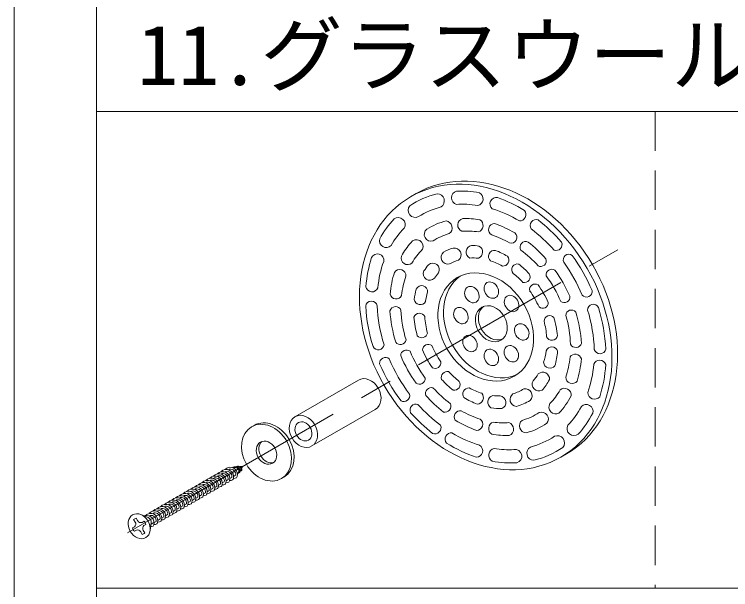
# Model space of a CAD drawing. Units: millimetres on the paper, enlarged 50 times, with parts at other scales. Extents: x -9752 to 9748, y -6991 to 6878.
# Drawn here: x -9752 to -8662, y 875 to 1750 of the extents above; entities that cross this region are included whole.
import ezdxf
from ezdxf.enums import TextEntityAlignment as Align

# ---------------------------------------------------------------- set-up
doc = ezdxf.new("R2010")
doc.units = ezdxf.units.MM
doc.header["$LTSCALE"] = 50
doc.linetypes.add('CHAIN1', pattern=[8, 5, -1, 1, -1])
doc.linetypes.add('DASHED1', pattern=[1.8, 1.2, -0.6])
for name, color, linetype, lineweight in [('1-1_中線', 7, 'Continuous', 18), ('1-6_文字', 4, 'Continuous', 9), ('F-3_太線２', 3, 'Continuous', 18), ('F-6_文字', 7, 'Continuous', 18)]:
    doc.layers.add(name, color=color, linetype=linetype, lineweight=lineweight)
doc.styles.add('ＭＳ ゴシック', font='')
doc.styles.get('ＭＳ ゴシック').set_extended_font_data('MS Gothic')

msp = doc.modelspace()

# ---------------------------------------------------------------- linework, layer by layer
at = {"layer": '1-1_中線'}
for p, q in [((-9148.65, 1472.49), (-9140.16, 1477.39)), ((-9324.62, 1138.05), (-9228.12, 1193.77)), ((-9298.9, 1093.51), (-9202.4, 1149.23)), ((-9390.66, 1122.69), (-9386.8, 1124.92)), ((-8920.08, 1076.59), (-8911.59, 1081.5)), ((-9424.05, 1058.17), (-9425.5, 1057.33)), ((-9441.32, 1048.24), (-9442.8, 1047.38)), ((-9435.57, 1051.56), (-9437.05, 1050.7)), ((-9429.82, 1054.88), (-9431.3, 1054.03)), ((-9414.88, 1048.94), (-9417.92, 1047.19)), ((-9458.57, 1038.28), (-9460.14, 1037.38)), ((-9452.82, 1041.6), (-9454.31, 1040.74)), ((-9447.07, 1044.92), (-9448.55, 1044.06)), ((-9437.91, 1035.69), (-9440.93, 1033.95)), ((-9432.16, 1039.01), (-9435.17, 1037.27)), ((-9426.41, 1042.34), (-9429.42, 1040.59)), ((-9420.65, 1045.66), (-9423.67, 1043.91)), ((-9341.37, 1046.23), (-9345.23, 1044)), ((-9481.58, 1025), (-9483.06, 1024.14)), ((-9475.83, 1028.32), (-9477.31, 1027.46)), ((-9470.08, 1031.64), (-9471.56, 1030.78)), ((-9470.08, 1031.64), (-9471.56, 1030.78)), ((-9464.4, 1034.91), (-9465.81, 1034.1)), ((-9455.24, 1025.69), (-9458.18, 1023.99)), ((-9449.41, 1029.05), (-9452.51, 1027.26)), ((-9443.66, 1032.37), (-9446.68, 1030.63)), ((-9498.91, 1014.99), (-9500.32, 1014.18)), ((-9493.08, 1018.36), (-9494.65, 1017.45)), ((-9487.33, 1021.68), (-9488.81, 1020.82)), ((-9472.42, 1015.77), (-9475.43, 1014.03)), ((-9466.67, 1019.09), (-9469.68, 1017.35)), ((-9460.91, 1022.41), (-9463.93, 1020.67)), ((-9516.09, 1005.07), (-9517.57, 1004.22)), ((-9510.33, 1008.39), (-9511.82, 1007.54)), ((-9504.58, 1011.72), (-9506.07, 1010.86)), ((-9504.58, 1011.72), (-9506.07, 1010.86)), ((-9489.75, 1005.76), (-9492.69, 1004.07)), ((-9483.92, 1009.13), (-9487.02, 1007.34)), ((-9478.17, 1012.45), (-9481.19, 1010.71)), ((-9533.42, 995.07), (-9534.82, 994.26)), ((-9527.59, 998.43), (-9529.15, 997.53)), ((-9521.84, 1001.75), (-9523.32, 1000.9)), ((-9512.68, 992.53), (-9515.69, 990.78)), ((-9506.92, 995.85), (-9509.94, 994.1)), ((-9501.17, 999.17), (-9504.19, 997.43)), ((-9495.42, 1002.49), (-9498.44, 1000.75)), ((-9570.11, 981.7), (-9567.87, 977.82)), ((-9566.25, 983.93), (-9564.01, 980.05)), ((-9547.8, 984.61), (-9559.1, 989.24)), ((-9545.16, 987.93), (-9546.64, 987.08)), ((-9539.09, 991.79), (-9540.58, 990.93)), ((-9529.93, 982.56), (-9532.95, 980.82)), ((-9524.26, 985.84), (-9527.2, 984.14)), ((-9518.43, 989.21), (-9521.53, 987.42)), ((-9571.9, 968.89), (-9568.87, 970.64)), ((-9557.29, 977.33), (-9554.26, 979.08)), ((-9554.43, 972.38), (-9551.4, 974.13)), ((-9545.02, 964.85), (-9543.38, 976.95)), ((-9539.63, 976.96), (-9543.69, 974.62)), ((-9536, 978.71), (-9539.02, 976.96)), ((-9569.04, 963.94), (-9566.01, 965.69)), ((-9559.3, 962.97), (-9557.05, 959.09)), ((-9555.44, 965.2), (-9553.19, 961.32))]:
    msp.add_line(p, q, dxfattribs=at)
at = {"layer": '1-1_中線', "linetype": 'CHAIN1'}
for p, q in [((-9482.96, 1016.94), (-8822.96, 1398)), ((-9579.3, 961.32), (-9451.08, 1035.35))]:
    msp.add_line(p, q, dxfattribs=at)
at = {"layer": '1-1_中線'}
for centre, radius, start, end in [((-9108.22, 1466.28), 10.86, 302.65567, 90.20314), ((-9075.98, 1471.03), 10.57, 105.33824, 253.18951), ((-9048.69, 1469.48), 10.29, 281.93393, 63.01872), ((-9018.28, 1461.77), 9.71, 78.45645, 230.55916), ((-9141.59, 1452.04), 10.86, 140.89082, 297.49902), ((-8982.93, 1445.45), 9.71, 268.28121, 40.45251), ((-9167.39, 1430.43), 10.57, 327.48042, 127.70636), ((-9066.67, 1429.54), 10.29, 105.11941, 247.80456), ((-9096.36, 1425.23), 10.86, 306.60448, 79.75536), ((-9048.69, 1428.87), 10.29, 289.20266, 58.05733), ((-9020.96, 1422.59), 9.14, 87.4211, 242.61841), ((-8957.65, 1428.67), 9.14, 71.1901, 212.74622), ((-9117.62, 1415.27), 10.29, 128.85496, 287.46473), ((-8995.37, 1410.76), 8.57, 250.19685, 53.69353), ((-9185.81, 1405.64), 10.29, 162.3249, 316.43851), ((-9139.85, 1396.84), 10.29, 336.69979, 145.47602), ((-9054.02, 1388.49), 10.29, 102.25146, 242.54467), ((-9049.36, 1388.49), 10.29, 293.01882, 63.15241), ((-8973.63, 1395.99), 8.57, 63.99146, 212.76604), ((-8927.33, 1400.02), 9.14, 250.06714, 22.99049), ((-9199.16, 1375.93), 9.71, 349.98626, 155.38437), ((-9091.95, 1380.33), 10.29, 129.39332, 284.22529), ((-9082.08, 1384.44), 10.29, 307.52136, 100.46654), ((-9021.04, 1382), 9.14, 79.518, 230.08863), ((-8907.93, 1376.56), 8.57, 53.72036, 204.00336), ((-9153.08, 1379.36), 10, 162.65253, 309.88399), ((-9008.25, 1376.22), 9.14, 265.49013, 40.45343), ((-8950.77, 1375.16), 8.57, 242.43496, 19.35239), ((-9114.92, 1361.61), 10, 332.0818, 130.64326), ((-8986.2, 1361.86), 8.57, 75.43702, 222.5456), ((-9165.24, 1352.6), 9.43, 354.82391, 148.16274), ((-9119.68, 1355.28), 9.71, 153.07943, 317.20564), ((-8975.35, 1350.58), 8.57, 252.89041, 34.1279), ((-8933.95, 1353.87), 8.57, 55.01917, 189.71537), ((-9207.35, 1337.39), 9.43, 189.53212, 338.52664), ((-9131.81, 1328.3), 9.14, 354.28386, 156.89091), ((-8959.09, 1331.3), 8.57, 58.36141, 190.91411), ((-8881.03, 1328.52), 8.57, 220.23672, 10.95698), ((-9170.78, 1326.3), 9.14, 191.93616, 335.5368), ((-8914.83, 1320.07), 8.57, 232.07246, 8.25885), ((-9208.17, 1305.12), 8.86, 8.87663, 174.59202), ((-9134.07, 1317.55), 9.14, 186.56942, 332.0159), ((-8947.7, 1311.61), 8.57, 229.32211, 1.85478), ((-8870.76, 1300.57), 8.57, 25.0431, 181.63815), ((-9171.48, 1296.68), 8.86, 22.81649, 165.26065), ((-8903.93, 1291.76), 8.57, 39.60499, 177.65366), ((-9135.16, 1286.69), 8.86, 23.84181, 162.63647), ((-8937.04, 1283.35), 8.57, 41.11033, 179.32211), ((-9131.71, 1266.9), 8.86, 220.37424, 349.03287), ((-9164.21, 1256.73), 8.86, 217.39773, 347.17424), ((-8933.72, 1262.79), 8.57, 200.69891, 350.35296), ((-9197.81, 1248.74), 8.86, 207.61762, 352.37056), ((-9121.86, 1239.17), 8.86, 51.92962, 176.87841), ((-8933.77, 1235.07), 9.14, 17.29727, 160.7258), ((-8897.34, 1252.54), 9.14, 208.19469, 341.61685), ((-9154.94, 1230.72), 8.86, 51.50011, 178.08029), ((-8898.15, 1223.38), 9.71, 17.26672, 143.97649), ((-8860.51, 1243.05), 9.14, 197.27017, 346.18534), ((-9186.88, 1219.07), 9.14, 51.75825, 182.31624), ((-9111.53, 1220.38), 8.86, 243.06758, 7.58913), ((-8860.94, 1214.13), 9.71, 19.61514, 157.15571), ((-8936.6, 1221.49), 9.71, 183.90915, 321.71686), ((-9092.82, 1197.79), 9.14, 77.80144, 199.51849), ((-8947.64, 1195.44), 10.29, 354.94808, 130.85444), ((-9135.21, 1196.33), 8.86, 234.35024, 2.34964), ((-9082.59, 1187.29), 9.14, 262.30469, 29.34473), ((-8953.4, 1187.43), 10.29, 150.73058, 297.55454), ((-8902.92, 1198.2), 9.71, 180.84255, 322.03282), ((-9116.87, 1173.34), 9.14, 75.62205, 197.73051), ((-9059.89, 1172.44), 9.43, 87.89536, 214.90004), ((-8974.39, 1170.13), 10.57, 317.04661, 100.69764), ((-8914.6, 1171.08), 10.29, 353.60447, 129.33255), ((-9159.07, 1170.21), 9.14, 242.67095, 12.62882), ((-9047.6, 1167.01), 9.71, 271.88326, 43.38313), ((-9021.33, 1160.38), 10, 103.74732, 239.43433), ((-9013.73, 1159.69), 10, 293.79474, 82.7562), ((-8986.85, 1164.18), 10.57, 125.562, 265.11853), ((-8868.87, 1175.07), 10.29, 181.46969, 320.53758), ((-9140.39, 1148.09), 9.14, 71.47596, 205.33555), ((-9096.41, 1154.07), 9.14, 255.94158, 24.58012), ((-8927.92, 1152.62), 10.29, 149.03501, 299.03007), ((-8881.3, 1146.31), 10.29, 344.66497, 136.6204), ((-9072.76, 1137.73), 9.43, 83.53463, 211.08654), ((-8949.66, 1134.43), 10.57, 322.59574, 107.52469), ((-9048.27, 1126.76), 9.43, 270.97572, 53.25204), ((-9111.7, 1121.43), 9.43, 248.20289, 22.73086), ((-9019.66, 1120.1), 10.29, 108.52271, 237.40474), ((-9002.2, 1119.23), 10.29, 291.37604, 71.89357), ((-8972.53, 1124.2), 10.57, 128.16725, 269.64024), ((-8900.24, 1119.89), 10.57, 149.38622, 309.12516), ((-9086.48, 1103.84), 9.71, 86.11646, 217.21782), ((-8925.39, 1098.3), 10.86, 319.69642, 113.39734), ((-9048.6, 1086.26), 9.71, 269.35157, 59.42381), ((-8960.9, 1082.57), 10.86, 120.26982, 267.3722), ((-9019.66, 1079.47), 10.29, 100.73286, 241.8041), ((-8989.7, 1077.92), 10.29, 285.20039, 99.5281), ((-9429.03, 1046.79), 11.12, 343.75215, 137.37714), ((-9423.26, 1050.08), 11.12, 343.75215, 137.05991), ((-9422.71, 1050.33), 7.95, 349.9329, 99.65906), ((-9418.18, 1060.49), 1.01, 125.11706, 184.07456), ((-9415.63, 1054.79), 7.24, 0.03279, 115.62035), ((-9417.17, 1053.53), 7.95, 70.56008, 101.54368), ((-9398.06, 988.89), 73.99, 102.85774, 105.91071), ((-9416.28, 1054.84), 6.43, 354.35708, 74.1935), ((-9412.82, 1061.46), 1, 108.53362, 165.17107), ((-9412.63, 1055.88), 6.55, 22.66538, 94.52901), ((-9411.34, 1056.49), 6.18, 15.14459, 106.91614), ((-9398.06, 988.89), 73.99, 99.32805, 101.42168), ((-9398.06, 988.89), 73.99, 94.42233, 98.30454), ((-9458.66, 1095.92), 64.18, 321.43393, 324.23514), ((-9408.83, 1058.21), 3.46, 312.30457, 358.36256), ((-9458.66, 1095.92), 64.18, 325.31959, 328.79318), ((-9446.28, 1036.83), 11.12, 343.75215, 139.00377), ((-9440.53, 1040.15), 11.12, 343.75215, 139.00377), ((-9434.78, 1043.47), 11.12, 343.75215, 137.37714), ((-9439.98, 1040.4), 7.95, 349.9329, 99.65906), ((-9434.23, 1043.72), 7.95, 349.9329, 99.65906), ((-9428.48, 1047.05), 7.95, 349.9329, 99.65906), ((-9419.33, 1050.61), 7.67, 316.44117, 331.60155), ((-9458.66, 1095.92), 64.18, 316.31921, 319.46922), ((-9410.56, 1054.21), 1.85, 244.4651, 288.94711), ((-9410.67, 1054.63), 2.28, 288.15538, 4.16122), ((-9407.49, 1057.1), 1.76, 238.03442, 304.2571), ((-9463.62, 1026.82), 11.12, 343.75215, 137.12509), ((-9457.79, 1030.18), 11.12, 343.75215, 139.00377), ((-9452.04, 1033.5), 11.12, 343.75215, 139.00377), ((-9457.24, 1030.44), 7.95, 349.9329, 99.65906), ((-9451.49, 1033.76), 7.95, 349.9329, 99.65906), ((-9445.74, 1037.08), 7.95, 349.9329, 99.65906), ((-9436.6, 1040.68), 7.67, 316.44117, 331.60155), ((-9430.38, 1049.13), 11.59, 274.1615, 296.05139), ((-9430.85, 1044), 7.67, 316.44117, 331.60155), ((-9424.63, 1052.45), 11.59, 274.1615, 296.05139), ((-9425.1, 1047.32), 7.67, 316.44117, 331.60155), ((-9418.86, 1055.74), 11.59, 274.1615, 296.05139), ((-9486.54, 1013.58), 11.12, 343.75215, 139.00377), ((-9480.79, 1016.9), 11.12, 343.75215, 139.00377), ((-9475.04, 1020.22), 11.12, 343.75215, 139.00377), ((-9480.24, 1017.16), 7.95, 349.9329, 99.65906), ((-9469.29, 1023.54), 11.12, 343.75215, 137.37714), ((-9474.49, 1020.48), 7.95, 349.9329, 99.65906), ((-9468.74, 1023.8), 7.95, 349.9329, 99.65906), ((-9463.07, 1027.08), 7.95, 349.9329, 99.65906), ((-9453.39, 1035.85), 11.59, 274.1615, 296.05139), ((-9453.86, 1030.72), 7.67, 316.44117, 331.60155), ((-9447.64, 1039.17), 11.59, 274.1615, 296.05139), ((-9448.1, 1034.04), 7.67, 316.44117, 331.60155), ((-9441.89, 1042.49), 11.59, 274.1615, 296.05139), ((-9442.35, 1037.36), 7.67, 316.44117, 331.60155), ((-9436.13, 1045.81), 11.59, 274.1615, 296.05139), ((-9503.8, 1003.62), 11.12, 343.75215, 137.37714), ((-9498.13, 1006.89), 11.12, 343.75215, 137.12509), ((-9492.29, 1010.26), 11.12, 343.75215, 139.00377), ((-9497.58, 1007.15), 7.95, 349.9329, 99.65906), ((-9491.75, 1010.52), 7.95, 349.9329, 99.65906), ((-9486, 1013.84), 7.95, 349.9329, 99.65906), ((-9476.86, 1017.44), 7.67, 316.44117, 331.60155), ((-9470.64, 1025.88), 11.59, 274.1615, 296.05139), ((-9471.11, 1020.76), 7.67, 316.44117, 331.60155), ((-9471.11, 1020.76), 7.67, 316.44117, 331.60155), ((-9464.89, 1029.2), 11.59, 274.1615, 296.05139), ((-9465.36, 1024.08), 7.67, 316.44117, 331.60155), ((-9459.22, 1032.48), 11.59, 274.1615, 296.05139), ((-9459.69, 1027.35), 7.67, 316.44117, 331.60155), ((-9521.05, 993.66), 11.12, 343.75215, 139.00377), ((-9515.3, 996.98), 11.12, 343.75215, 139.00377), ((-9509.55, 1000.3), 11.12, 343.75215, 139.00377), ((-9514.75, 997.24), 7.95, 349.9329, 99.65906), ((-9509, 1000.56), 7.95, 349.9329, 99.65906), ((-9503.25, 1003.88), 7.95, 349.9329, 99.65906), ((-9494.2, 1007.43), 7.67, 316.44117, 331.60155), ((-9487.9, 1015.92), 11.59, 274.1615, 296.05139), ((-9488.36, 1010.8), 7.67, 316.44117, 331.60155), ((-9482.15, 1019.24), 11.59, 274.1615, 296.05139), ((-9482.61, 1014.12), 7.67, 316.44117, 331.60155), ((-9476.39, 1022.56), 11.59, 274.1615, 296.05139), ((-9538.31, 983.7), 11.12, 343.75215, 137.37714), ((-9532.64, 986.97), 11.12, 343.75215, 137.12509), ((-9526.8, 990.34), 11.12, 343.75215, 139.00377), ((-9532.09, 987.23), 7.95, 349.9329, 99.65906), ((-9526.26, 990.6), 7.95, 349.9329, 99.65906), ((-9520.5, 993.92), 7.95, 349.9329, 99.65906), ((-9510.9, 1002.64), 11.59, 274.1615, 296.05139), ((-9511.37, 997.51), 7.67, 316.44117, 331.60155), ((-9505.15, 1005.96), 11.59, 274.1615, 296.05139), ((-9505.62, 1000.83), 7.67, 316.44117, 331.60155), ((-9505.62, 1000.83), 7.67, 316.44117, 331.60155), ((-9499.4, 1009.28), 11.59, 274.1615, 296.05139), ((-9499.87, 1004.15), 7.67, 316.44117, 331.60155), ((-9493.73, 1012.55), 11.59, 274.1615, 296.05139), ((-9557.77, 964.78), 20.94, 113.89187, 126.10813), ((-9550.12, 976.52), 11.12, 343.75215, 108.86349), ((-9544.37, 979.84), 11.12, 343.75215, 139.00377), ((-9543.83, 980.1), 7.95, 349.9329, 99.65906), ((-9537.76, 983.95), 7.95, 349.9329, 99.65906), ((-9528.24, 992.63), 11.59, 274.1615, 296.05139), ((-9528.71, 987.51), 7.67, 316.44117, 331.60155), ((-9522.41, 996), 11.59, 274.1615, 296.05139), ((-9522.87, 990.87), 7.67, 316.44117, 331.60155), ((-9516.65, 999.32), 11.59, 274.1615, 296.05139), ((-9517.12, 994.19), 7.67, 316.44117, 331.60155), ((-9572.18, 974.76), 5.29, 308.76776, 35.32378), ((-9559.2, 982.25), 5.29, 204.67622, 291.23224), ((-9551.12, 968.26), 5.29, 128.76776, 215.32378), ((-9560.32, 972.28), 9.1, 11.71017, 48.28983), ((-9545.73, 982.18), 11.59, 277.44606, 296.05139), ((-9546.19, 977.05), 7.67, 316.44117, 331.60155), ((-9539.98, 985.5), 11.59, 274.1615, 296.05139), ((-9540.44, 980.37), 7.67, 316.44117, 331.60155), ((-9533.91, 989.36), 11.59, 274.1615, 296.05139), ((-9534.38, 984.23), 7.67, 316.44117, 331.60155), ((-9564.66, 969.77), 7.3, 186.95104, 233.04896), ((-9564.1, 960.76), 5.29, 24.67622, 111.23224), ((-9559.03, 966.97), 8.13, 284.0911, 315.9089)]:
    msp.add_arc(centre, radius, start, end, dxfattribs=at)
for centre, major_axis, start_param, end_param in [((-9025.87, 1279.44), (-114.29, 197.95), 3.1415927, 6.2831853), ((-9034.37, 1274.54), (-108.86, 188.55), 6.0617272, 6.3301767), ((-9034.37, 1274.54), (-108.86, 188.55), 5.6988204, 5.8911822), ((-9034.37, 1274.54), (-98.29, 170.24), 5.7199162, 5.9198314), ((-9034.37, 1274.54), (-108.86, 188.55), 5.3186441, 5.5472769), ((-9034.37, 1274.54), (-98.29, 170.24), 6.070208, 6.3130558), ((-9034.37, 1274.54), (-98.29, 170.24), 5.3312122, 5.5859241), ((-9034.37, 1274.54), (-86.86, 150.44), 5.7068984, 5.8879652), ((-9034.37, 1274.54), (-108.86, 188.55), 0.2297976, 0.4412682), ((-9034.37, 1274.54), (-86.86, 150.44), 6.0699613, 6.3077111), ((-9034.37, 1274.54), (-86.86, 150.44), 5.3393597, 5.5512216), ((-9034.37, 1274.54), (-108.86, 188.55), 4.9631887, 5.1955347), ((-9034.37, 1274.54), (-98.29, 170.24), 0.2128219, 0.4212147), ((-9034.37, 1274.54), (-76.77, 132.97), 5.7309142, 5.930223), ((-9034.37, 1274.54), (-98.29, 170.24), 4.9656988, 5.2149551), ((-9034.37, 1274.54), (-76.77, 132.97), 6.0907284, 6.3163563), ((-9034.37, 1274.54), (-76.77, 132.97), 5.3625413, 5.5746457), ((-9034.37, 1274.54), (-86.86, 150.44), 0.2584169, 0.4356487), ((-9034.37, 1274.54), (-65.29, 113.08), 5.740439, 5.8463171), ((-9034.37, 1274.54), (-86.86, 150.44), 4.9670109, 5.1884087), ((-9034.37, 1274.54), (-76.77, 132.97), 0.2022311, 0.4186541), ((-9034.37, 1274.54), (-65.29, 113.08), 6.1148162, 6.2699705), ((-9034.37, 1274.54), (-65.29, 113.08), 5.3398876, 5.5089801), ((-9034.37, 1274.54), (-76.77, 132.97), 4.980949, 5.2182291), ((-9034.37, 1274.54), (-108.86, 188.55), 0.6126303, 0.8467338), ((-9034.37, 1274.54), (-98.29, 170.24), 0.5843501, 0.8238694), ((-9034.37, 1274.54), (-55.26, 95.71), 6.1085893, 6.2805363), ((-9034.37, 1274.54), (-55.26, 95.71), 5.7644005, 5.9117716), ((-9034.37, 1274.54), (-55.26, 95.71), 5.3690753, 5.5656013), ((-9034.37, 1274.54), (-108.86, 188.55), 4.5615403, 4.8440378), ((-9034.37, 1274.54), (-65.29, 113.08), 0.279299, 0.3910005), ((-9034.37, 1274.54), (-65.29, 113.08), 4.9993741, 5.1696156), ((-9034.37, 1274.54), (-98.29, 170.24), 4.5517361, 4.8451812), ((-9034.37, 1274.54), (-86.86, 150.44), 0.6202871, 0.8406339), ((-9034.37, 1274.54), (-76.77, 132.97), 0.5897157, 0.8124848), ((-9034.37, 1274.54), (-55.26, 95.71), 0.2451214, 0.3633833), ((-9025.87, 1279.44), (-43.31, 75.02), 0.0726232, 3.0689695), ((-9034.37, 1274.54), (-55.26, 95.71), 4.9920864, 5.1785665), ((-9034.37, 1274.54), (-76.77, 132.97), 4.5583421, 4.852667), ((-9034.37, 1274.54), (-86.86, 150.44), 4.5766156, 4.8400803), ((-9034.37, 1274.54), (-65.29, 113.08), 0.6669358, 0.8024584), ((-9034.37, 1274.54), (-65.29, 113.08), 4.5951177, 4.8320773), ((-9034.37, 1274.54), (-55.26, 95.71), 0.6200329, 0.7698404), ((-9034.37, 1274.54), (-55.26, 95.71), 4.5847278, 4.8423451), ((-9034.37, 1274.54), (-108.86, 188.55), 0.9951423, 1.2928161), ((-9034.37, 1274.54), (-98.29, 170.24), 0.9756958, 1.2926787), ((-9034.37, 1274.54), (-86.86, 150.44), 0.9992778, 1.2886988), ((-9034.37, 1274.54), (-76.77, 132.97), 0.971388, 1.2837131), ((-9021.24, 1282.12), (-14.43, 24.99), 0.1190932, 3.0224995), ((-9034.37, 1274.54), (-86.86, 150.44), 4.1378662, 4.4271845), ((-9034.37, 1274.54), (-98.29, 170.24), 4.1050214, 4.427825), ((-9034.37, 1274.54), (-108.86, 188.55), 4.1256929, 4.4331963), ((-9034.37, 1274.54), (-65.29, 113.08), 1.0280833, 1.2557713), ((-9034.37, 1274.54), (-55.26, 95.71), 0.9972243, 1.2366529), ((-9034.37, 1274.54), (-65.29, 113.08), 4.1827493, 4.406038), ((-9034.37, 1274.54), (-76.77, 132.97), 4.1077874, 4.410041), ((-9034.37, 1274.54), (-55.26, 95.71), 4.1480089, 4.3742953), ((-9034.37, 1274.54), (-55.26, 95.71), 1.4216023, 1.6768608), ((-9034.37, 1274.54), (-76.77, 132.97), 1.4034257, 1.7107938), ((-9034.37, 1274.54), (-65.29, 113.08), 1.4328188, 1.6717218), ((-9034.37, 1274.54), (-55.26, 95.71), 3.7520216, 3.9345897), ((-9034.37, 1274.54), (-65.29, 113.08), 3.7927692, 3.9883906), ((-9034.37, 1274.54), (-98.29, 170.24), 1.4093151, 1.7277864), ((-9034.37, 1274.54), (-86.86, 150.44), 1.414645, 1.6917895), ((-9034.37, 1274.54), (-76.77, 132.97), 3.7371501, 3.9723401), ((-9034.37, 1274.54), (-86.86, 150.44), 3.7668861, 3.9923101), ((-9034.37, 1274.54), (-108.86, 188.55), 1.4211283, 1.7226737), ((-9034.37, 1274.54), (-98.29, 170.24), 3.7257084, 3.9810156), ((-9034.37, 1274.54), (-108.86, 188.55), 3.7509871, 4.0092228), ((-9034.37, 1274.54), (-55.26, 95.71), 1.8501318, 2.0561196), ((-9034.37, 1274.54), (-55.26, 95.71), 3.3913887, 3.5422436), ((-9215.26, 1171.5), (-12.86, 22.27), 3.1415927, 6.2831853), ((-9034.37, 1274.54), (-65.29, 113.08), 1.8467861, 2.0369365), ((-9034.37, 1274.54), (-65.29, 113.08), 3.4010244, 3.5880819), ((-9034.37, 1274.54), (-76.77, 132.97), 1.8333857, 2.0749479), ((-9034.37, 1274.54), (-55.26, 95.71), 2.2298418, 2.4378667), ((-9034.37, 1274.54), (-55.26, 95.71), 2.9660609, 3.1790711), ((-9034.37, 1274.54), (-76.77, 132.97), 3.3623708, 3.5751783), ((-9034.37, 1274.54), (-86.86, 150.44), 1.829547, 2.0485927), ((-9034.37, 1274.54), (-65.29, 113.08), 2.1964569, 2.3864257), ((-9034.37, 1274.54), (-55.26, 95.71), 2.6193798, 2.7424115), ((-9034.37, 1274.54), (-86.86, 150.44), 3.3727643, 3.6024951), ((-9034.37, 1274.54), (-98.29, 170.24), 1.8303, 2.0759062), ((-9034.37, 1274.54), (-65.29, 113.08), 2.9431871, 3.1694277), ((-9034.37, 1274.54), (-76.77, 132.97), 2.2108803, 2.4403287), ((-9034.37, 1274.54), (-65.29, 113.08), 2.576881, 2.7311685), ((-9034.37, 1274.54), (-98.29, 170.24), 3.3628152, 3.5830229), ((-9364.09, 1085.57), (-22.71, 39.34), 3.1415927, 6.2831853), ((-9034.37, 1274.54), (-108.86, 188.55), 1.8297611, 2.0467809), ((-9034.37, 1274.54), (-76.77, 132.97), 2.9473241, 3.18825), ((-9034.37, 1274.54), (-108.86, 188.55), 3.3824476, 3.6034881), ((-9034.37, 1274.54), (-86.86, 150.44), 2.1804562, 2.4101277), ((-9034.37, 1274.54), (-76.77, 132.97), 2.593177, 2.7819559), ((-9034.37, 1274.54), (-86.86, 150.44), 2.9412737, 3.1959676), ((-9034.37, 1274.54), (-98.29, 170.24), 2.1876454, 2.4495339), ((-9034.37, 1274.54), (-86.86, 150.44), 2.5672347, 2.7529226), ((-9034.37, 1274.54), (-98.29, 170.24), 2.9285524, 3.1905442), ((-9364.09, 1085.57), (-9.29, 16.08), 0.1544596, 2.9871331), ((-9034.37, 1274.54), (-108.86, 188.55), 2.1711557, 2.4259348), ((-9034.37, 1274.54), (-108.86, 188.55), 2.9145772, 3.2000027), ((-9034.37, 1274.54), (-98.29, 170.24), 2.5819145, 2.7675083), ((-9034.37, 1274.54), (-108.86, 188.55), 2.5582506, 2.7662523), ((-9548.6, 979.04), (-3.14, 5.44), 3.9311749, 5.4936031)]:
    msp.add_ellipse(centre, major_axis=major_axis, ratio=0.78, start_param=start_param, end_param=end_param, dxfattribs=at)
for centre, major_axis in [((-9034.37, 1274.54), (-114.29, 197.95)), ((-9034.37, 1274.54), (-43.31, 75.02)), ((-9025.87, 1330.62), (-6.57, 11.38)), ((-9055.47, 1323.73), (-6.57, 11.38)), ((-8995.05, 1310.26), (-6.57, 11.38)), ((-9025.87, 1279.44), (-14.43, 24.99)), ((-9072.2, 1291.86), (-6.57, 11.38)), ((-8979.55, 1267.03), (-6.57, 11.38)), ((-9058.3, 1249.43), (-6.57, 11.38)), ((-8995.32, 1233.86), (-6.57, 11.38)), ((-9025.87, 1228.27), (-6.57, 11.38)), ((-9311.76, 1115.78), (-12.86, 22.27)), ((-9367.95, 1083.35), (-22.71, 39.34)), ((-9311.76, 1115.78), (-7.66, 13.26)), ((-9367.95, 1083.35), (-9.29, 16.08)), ((-9561.65, 971.51), (-10, 17.32))]:
    msp.add_ellipse(centre, major_axis=major_axis, ratio=0.78, dxfattribs=at)
at = {"layer": 'F-3_太線２'}
msp.add_line((-9751.67, 6877.5), (-9751.67, -6872.5), dxfattribs=at)
at = {"layer": 'F-6_文字', "color": 3}
for p, q in [((-9626.67, 2477.5), (-9626.67, 2.5)), ((-9626.67, 1602.5), (-1.67, 1602.5)), ((-9626.67, 877.5), (-1.67, 877.5))]:
    msp.add_line(p, q, dxfattribs=at)
at = {"layer": 'F-6_文字', "color": 4, "linetype": 'DASHED1', "lineweight": 9}
msp.add_line((-8776.67, 1602.5), (-8776.67, 877.5), dxfattribs=at)

# ---------------------------------------------------------------- texts
at = {"layer": '1-6_文字', "style": 'ＭＳ ゴシック'}
msp.add_text(' 11.グラスウール垂れ防止材', height=91.64, dxfattribs=at).set_placement((-9626.67, 1615), align=Align.BOTTOM_LEFT)

doc.saveas('drawing.dxf')
